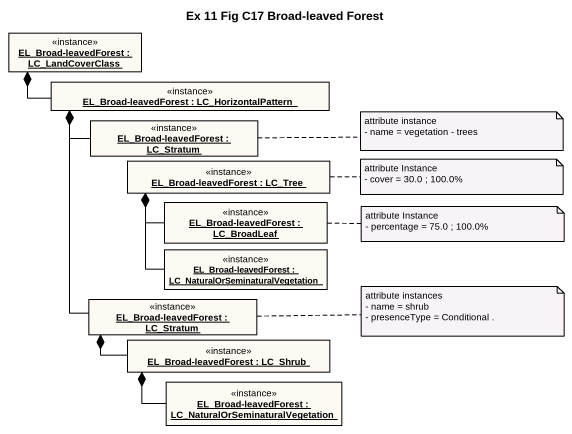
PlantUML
@startuml
title Ex 11 Fig C17 Broad-leaved Forest
hide circle
hide empty members
object "EL_Broad-leavedForest : LC_LandCoverClass" as EL_Broad_leavedForest <<instance>> #FDF9F3
object "EL_Broad-leavedForest : LC_HorizontalPattern" as EL_Broad_leavedForest_2 <<instance>> #FDF9F3
object "EL_Broad-leavedForest : LC_Stratum" as EL_Broad_leavedForest_3 <<instance>> #FDF9F3
object "EL_Broad-leavedForest : LC_Tree" as EL_Broad_leavedForest_4 <<instance>> #FDF9F3
object "EL_Broad-leavedForest : LC_BroadLeaf" as EL_Broad_leavedForest_5 <<instance>> #FDF9F3
object "EL_Broad-leavedForest : LC_NaturalOrSeminaturalVegetation" as EL_Broad_leavedForest_6 <<instance>> #FDF9F3
object "EL_Broad-leavedForest : LC_Stratum" as EL_Broad_leavedForest_7 <<instance>> #FDF9F3
object "EL_Broad-leavedForest : LC_Shrub" as EL_Broad_leavedForest_8 <<instance>> #FDF9F3
object "EL_Broad-leavedForest : LC_NaturalOrSeminaturalVegetation" as EL_Broad_leavedForest_9 <<instance>> #FDF9F3
EL_Broad_leavedForest_2 -left-* EL_Broad_leavedForest
EL_Broad_leavedForest_3 -up-* EL_Broad_leavedForest_2
EL_Broad_leavedForest_5 -up-* EL_Broad_leavedForest_4
EL_Broad_leavedForest_6 -up-* EL_Broad_leavedForest_4
EL_Broad_leavedForest_7 -up-* EL_Broad_leavedForest_2
EL_Broad_leavedForest_8 -up-* EL_Broad_leavedForest_7
EL_Broad_leavedForest_9 -up-* EL_Broad_leavedForest_8
note right of EL_Broad_leavedForest_3
  attribute instance
  - name = vegetation - trees
end note
note right of EL_Broad_leavedForest_4
  attribute Instance
  - cover = 30.0 ; 100.0%
end note
note right of EL_Broad_leavedForest_5
  attribute Instance
  - percentage = 75.0 ; 100.0%
end note
note right of EL_Broad_leavedForest_7
  attribute instances
  - name = shrub
  - presenceType = Conditional .
end note
@enduml
